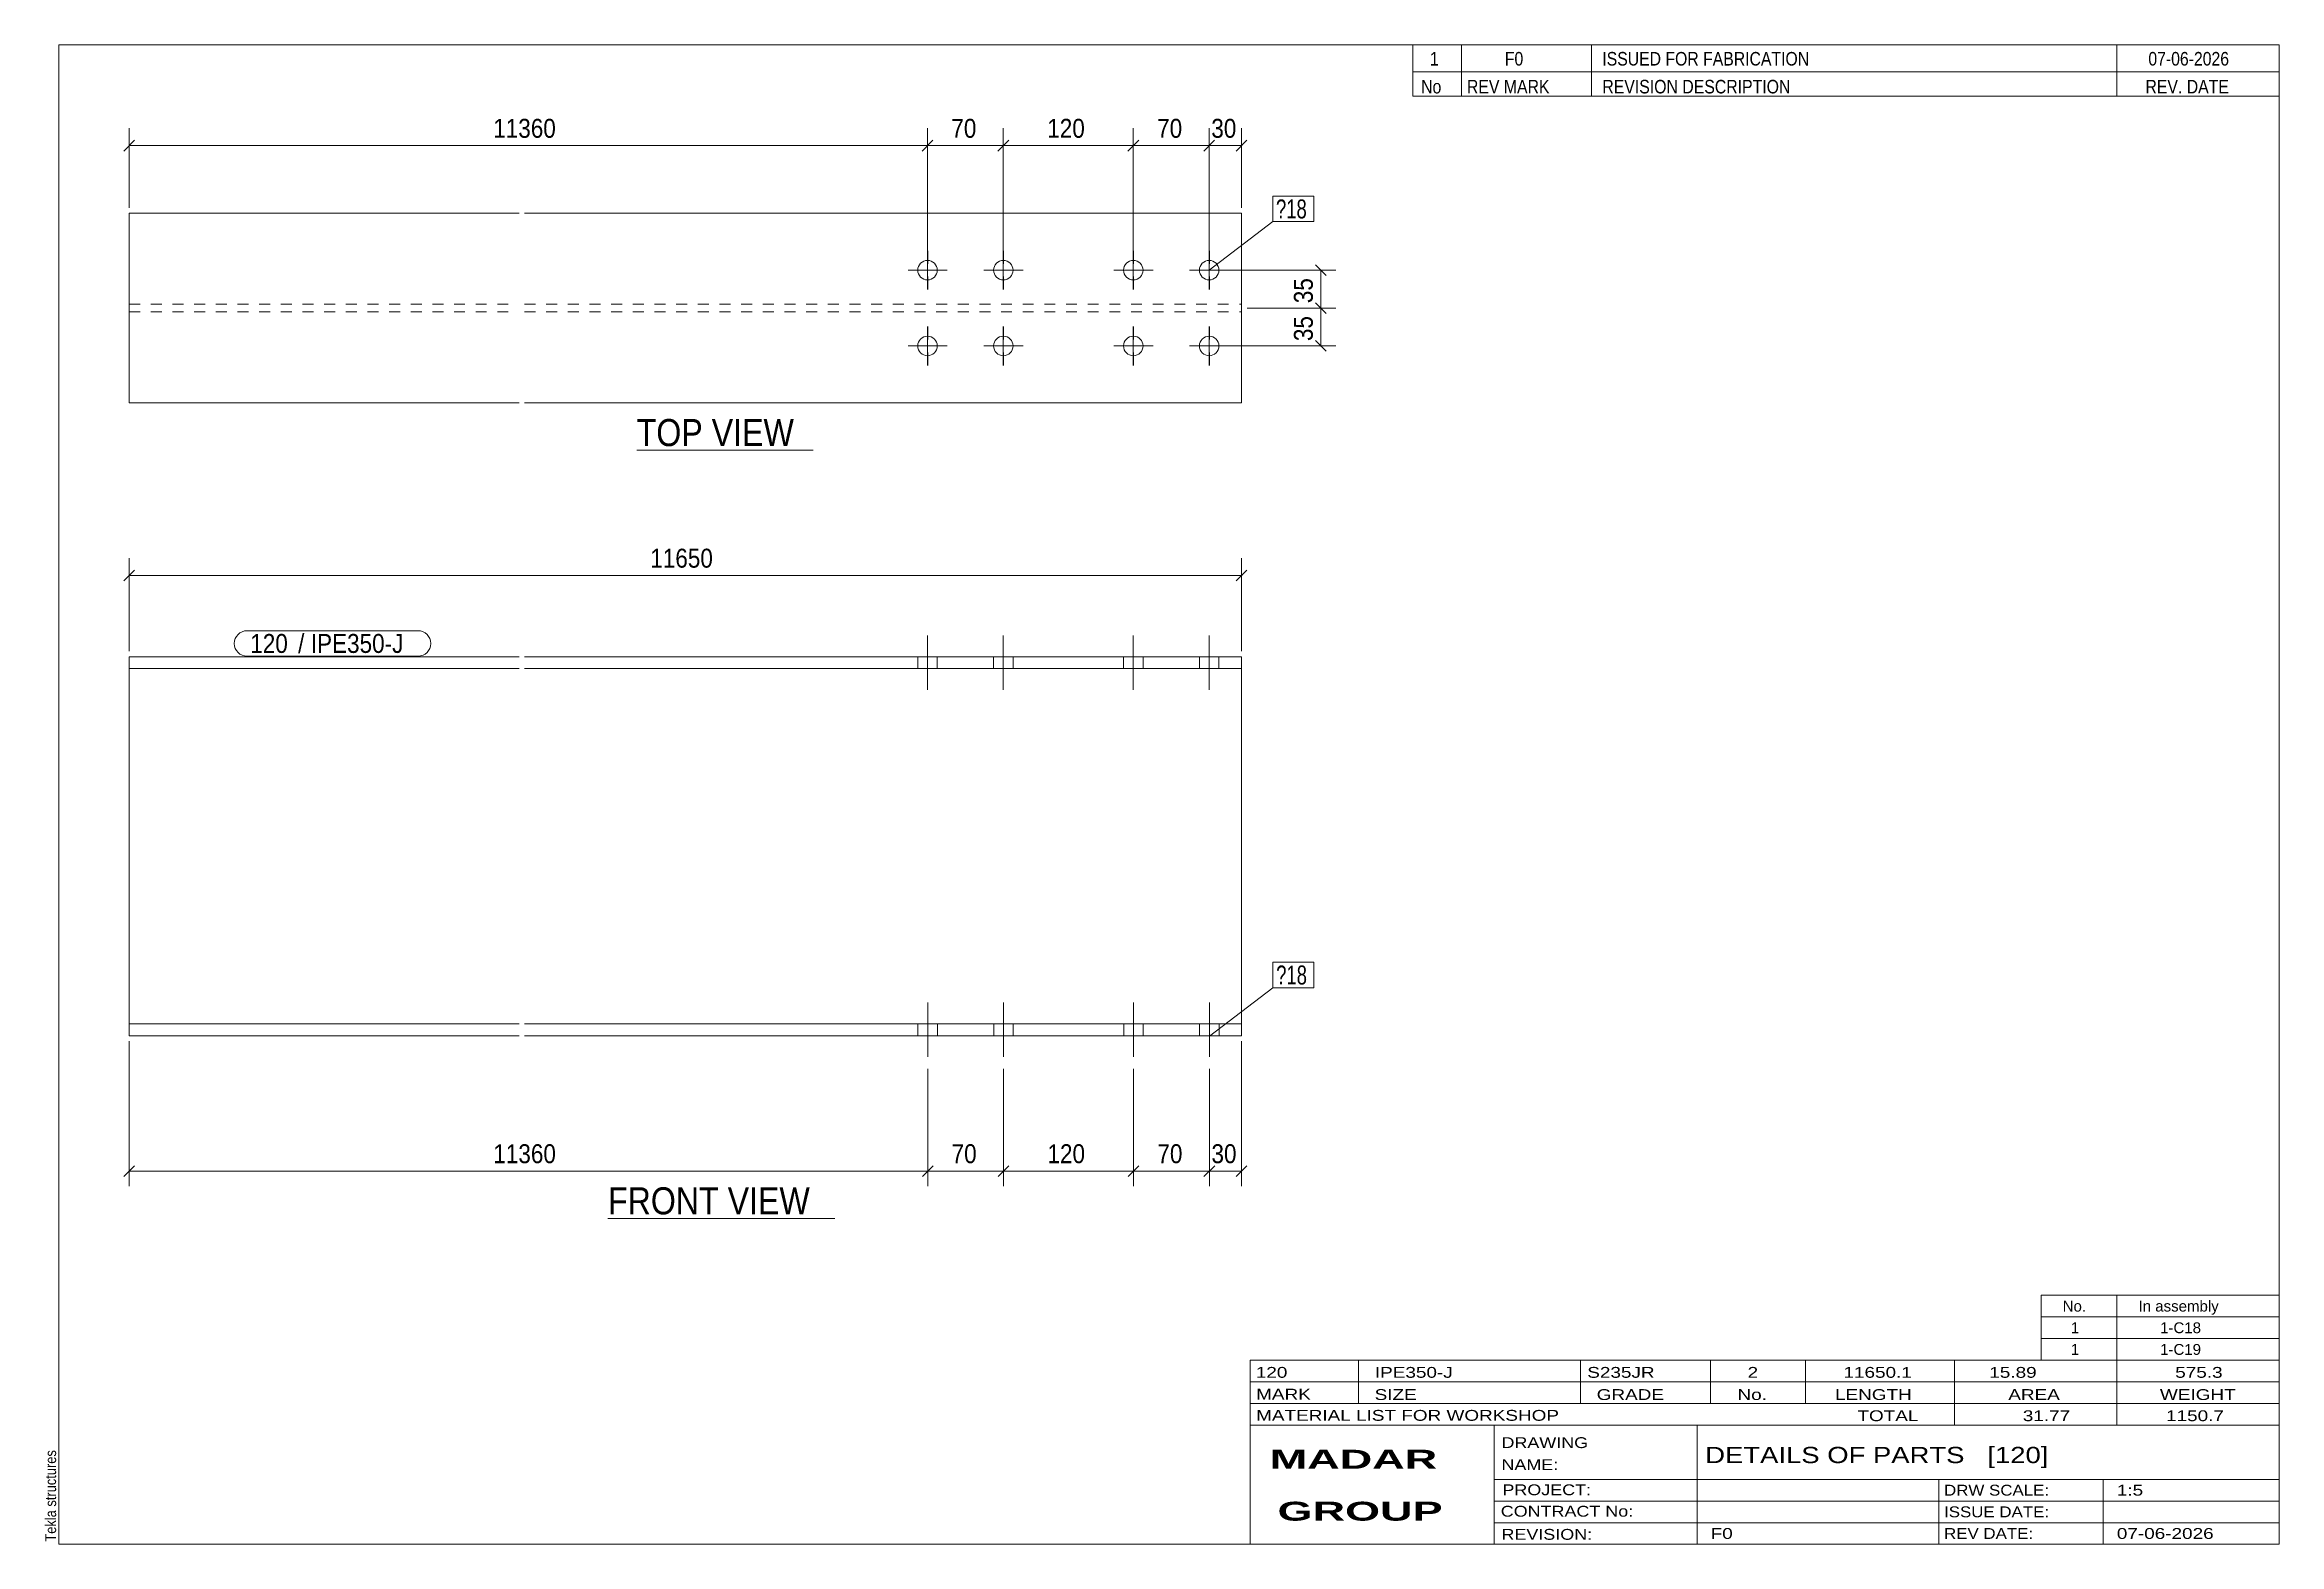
# Model space of a CAD drawing. Header units: millimetres. Extents: x 2 to 415, y 5 to 282.
import ezdxf

# ---------------------------------------------------------------- set-up
doc = ezdxf.new("R2010")
doc.units = ezdxf.units.MM
doc.linetypes.add('XKITLINE00', pattern=[0])
doc.linetypes.add('XKITLINE02', pattern=[4, 2, -2])
for name, color, linetype, lineweight in [('Bolt', 3, 'Continuous', 0), ('BoltMark', 7, 'Continuous', 0), ('Dimensions', 7, 'Continuous', 0), ('DrawingSheet', 5, 'Continuous', 0), ('OtherObjectType', 7, 'Continuous', 0), ('Part', 2, 'Continuous', 0), ('PartMark', 7, 'Continuous', 0)]:
    doc.layers.add(name, color=color, linetype=linetype, lineweight=lineweight)
doc.styles.add('ARIAL', font='ARIAL.TTF')
doc.styles.add('ARIAL_BOLD', font='ARIALBD.TTF')
doc.styles.add('ARIAL_NARROW', font='ARIALN.TTF')

# ---------------------------------------------------------------- blocks, each defined once
blk = doc.blocks.new('*A1')
at = {"layer": 'Bolt', "color": 3, "linetype": 'XKITLINE00', "lineweight": 0}
for p, q in [((165.44, 105.05), (165.44, 95.05)), ((165.44, 105.05), (165.44, 95.05)), ((179.44, 105.05), (179.44, 95.05)), ((179.44, 105.05), (179.44, 95.05)), ((203.44, 105.05), (203.44, 95.05)), ((203.44, 105.05), (203.44, 95.05)), ((217.44, 105.05), (217.44, 95.05)), ((217.44, 105.05), (217.44, 95.05)), ((163.64, 101.15), (163.64, 98.95)), ((163.64, 101.15), (163.64, 98.95)), ((167.24, 101.15), (167.24, 98.95)), ((167.24, 101.15), (167.24, 98.95)), ((177.64, 101.15), (177.64, 98.95)), ((177.64, 101.15), (177.64, 98.95)), ((181.24, 101.15), (181.24, 98.95)), ((181.24, 101.15), (181.24, 98.95)), ((201.64, 101.15), (201.64, 98.95)), ((201.64, 101.15), (201.64, 98.95)), ((205.24, 101.15), (205.24, 98.95)), ((205.24, 101.15), (205.24, 98.95)), ((215.64, 101.15), (215.64, 98.95)), ((215.64, 101.15), (215.64, 98.95)), ((219.24, 101.15), (219.24, 98.95)), ((219.24, 101.15), (219.24, 98.95))]:
    blk.add_line(p, q, dxfattribs=at)
blk = doc.blocks.new('*A2')
at = {"layer": 'Bolt', "color": 3, "linetype": 'XKITLINE00', "lineweight": 0}
for p, q in [((165.4, 162.85), (165.4, 172.85)), ((165.4, 162.85), (165.4, 172.85)), ((179.4, 162.85), (179.4, 172.85)), ((179.4, 162.85), (179.4, 172.85)), ((203.4, 162.85), (203.4, 172.85)), ((203.4, 162.85), (203.4, 172.85)), ((217.4, 162.85), (217.4, 172.85)), ((217.4, 162.85), (217.4, 172.85)), ((163.6, 168.95), (163.6, 166.75)), ((163.6, 168.95), (163.6, 166.75)), ((167.2, 168.95), (167.2, 166.75)), ((167.2, 168.95), (167.2, 166.75)), ((177.6, 168.95), (177.6, 166.75)), ((177.6, 168.95), (177.6, 166.75)), ((181.2, 168.95), (181.2, 166.75)), ((181.2, 168.95), (181.2, 166.75)), ((201.6, 168.95), (201.6, 166.75)), ((201.6, 168.95), (201.6, 166.75)), ((205.2, 168.95), (205.2, 166.75)), ((205.2, 168.95), (205.2, 166.75)), ((215.6, 168.95), (215.6, 166.75)), ((215.6, 168.95), (215.6, 166.75)), ((219.2, 168.95), (219.2, 166.75)), ((219.2, 168.95), (219.2, 166.75))]:
    blk.add_line(p, q, dxfattribs=at)
blk = doc.blocks.new('*A3')
at = {"layer": 'Part', "color": 2, "linetype": 'XKITLINE00', "lineweight": 0}
for p, q in [((18, 98.95), (18, 168.95)), ((18, 168.95), (90, 168.95)), ((90, 166.75), (18, 166.75)), ((91, 168.95), (223.4, 168.95)), ((223.4, 166.75), (91, 166.75)), ((223.4, 168.95), (223.4, 98.95)), ((90, 101.15), (18, 101.15)), ((223.4, 101.15), (91, 101.15)), ((18, 98.95), (90, 98.95)), ((91, 98.95), (223.4, 98.95))]:
    blk.add_line(p, q, dxfattribs=at)
blk = doc.blocks.new('*A4')
at = {"layer": 'Bolt', "color": 3, "linetype": 'XKITLINE00', "lineweight": 0}
for p, q in [((165.44, 243.95), (165.44, 241.55)), ((179.44, 243.95), (179.44, 241.55)), ((203.44, 243.95), (203.44, 241.55)), ((217.44, 243.95), (217.44, 241.55)), ((161.84, 240.35), (164.24, 240.35)), ((169.04, 240.35), (166.64, 240.35)), ((175.84, 240.35), (178.24, 240.35)), ((183.04, 240.35), (180.64, 240.35)), ((199.84, 240.35), (202.24, 240.35)), ((207.04, 240.35), (204.64, 240.35)), ((213.84, 240.35), (216.24, 240.35)), ((221.04, 240.35), (218.64, 240.35)), ((165.44, 236.75), (165.44, 239.15)), ((179.44, 236.75), (179.44, 239.15)), ((203.44, 236.75), (203.44, 239.15)), ((217.44, 236.75), (217.44, 239.15)), ((165.44, 229.95), (165.44, 227.55)), ((179.44, 229.95), (179.44, 227.55)), ((203.44, 229.95), (203.44, 227.55)), ((217.44, 229.95), (217.44, 227.55)), ((161.84, 226.35), (164.24, 226.35)), ((165.44, 222.75), (165.44, 225.15)), ((169.04, 226.35), (166.64, 226.35)), ((175.84, 226.35), (178.24, 226.35)), ((179.44, 222.75), (179.44, 225.15)), ((183.04, 226.35), (180.64, 226.35)), ((199.84, 226.35), (202.24, 226.35)), ((203.44, 222.75), (203.44, 225.15)), ((207.04, 226.35), (204.64, 226.35)), ((213.84, 226.35), (216.24, 226.35)), ((217.44, 222.75), (217.44, 225.15)), ((221.04, 226.35), (218.64, 226.35))]:
    blk.add_line(p, q, dxfattribs=at)
blk = doc.blocks.new('*A5')
at = {"layer": 'Bolt', "color": 3, "linetype": 'XKITLINE00', "lineweight": 0}
for p, q in [((165.4, 243.95), (165.4, 236.75)), ((179.4, 243.95), (179.4, 236.75)), ((203.4, 243.95), (203.4, 236.75)), ((217.4, 243.95), (217.4, 236.75)), ((161.8, 240.35), (169, 240.35)), ((175.8, 240.35), (183, 240.35)), ((199.8, 240.35), (207, 240.35)), ((213.8, 240.35), (221, 240.35)), ((165.4, 229.95), (165.4, 222.75)), ((179.4, 229.95), (179.4, 222.75)), ((203.4, 229.95), (203.4, 222.75)), ((217.4, 229.95), (217.4, 222.75)), ((161.8, 226.35), (169, 226.35)), ((175.8, 226.35), (183, 226.35)), ((199.8, 226.35), (207, 226.35)), ((213.8, 226.35), (221, 226.35))]:
    blk.add_line(p, q, dxfattribs=at)
for centre in [(165.4, 240.35), (179.4, 240.35), (203.4, 240.35), (217.4, 240.35), (165.4, 226.35), (179.4, 226.35), (203.4, 226.35), (217.4, 226.35)]:
    blk.add_circle(centre, 1.8, dxfattribs=at)
blk = doc.blocks.new('*A6')
at = {"layer": 'Part', "color": 2, "linetype": 'XKITLINE00', "lineweight": 0}
for p, q in [((18, 250.85), (18, 215.85)), ((18, 250.85), (90, 250.85)), ((91, 250.85), (223.4, 250.85)), ((223.4, 215.85), (223.4, 250.85)), ((18, 215.85), (90, 215.85)), ((91, 215.85), (223.4, 215.85))]:
    blk.add_line(p, q, dxfattribs=at)
at = {"layer": 'Part', "color": 7, "linetype": 'XKITLINE02', "lineweight": 0}
for p, q in [((18, 234.05), (90, 234.05)), ((18, 232.65), (90, 232.65)), ((91, 234.05), (223.4, 234.05)), ((91, 232.65), (223.4, 232.65))]:
    blk.add_line(p, q, dxfattribs=at)
blk = doc.blocks.new('*A7')
at = {"layer": 'DrawingSheet', "color": 5, "linetype": 'XKITLINE00', "lineweight": 0}
for p, q in [((415, 282), (5, 282)), ((5, 282), (5, 5)), ((415, 5), (415, 282)), ((5, 5), (415, 5))]:
    blk.add_line(p, q, dxfattribs=at)
at = {"layer": 'DrawingSheet', "color": 5, "style": 'ARIAL', "width": 0.85}
blk.add_text('Tekla structures', height=2, rotation=90, dxfattribs=at).set_placement((4.5, 5.5))
blk = doc.blocks.new('*A8')
at = {"layer": 'OtherObjectType', "color": 7, "linetype": 'XKITLINE00', "lineweight": 0}
for p, q in [((371, 51), (415, 51)), ((371, 47), (371, 51)), ((385, 47), (385, 51)), ((415, 47), (415, 51)), ((371, 47), (415, 47)), ((371, 43), (371, 47)), ((385, 43), (385, 47)), ((415, 43), (415, 47)), ((371, 43), (415, 43)), ((371, 39), (371, 43)), ((385, 39), (385, 43)), ((415, 39), (415, 43)), ((371, 39), (415, 39))]:
    blk.add_line(p, q, dxfattribs=at)
at = {"layer": 'OtherObjectType', "color": 7, "style": 'ARIAL_NARROW', "width": 1.211571}
for s, p in [('No.', (375, 48)), ('In assembly', (389, 48)), ('1', (376.5, 44)), ('1-C18', (392.99, 44)), ('1', (376.5, 40)), ('1-C19', (392.99, 40))]:
    blk.add_text(s, height=2, dxfattribs=at).set_placement(p)
blk = doc.blocks.new('*A9')
at = {"layer": 'OtherObjectType', "color": 7, "linetype": 'XKITLINE00', "lineweight": 0}
for p, q in [((255, 282), (415, 282)), ((415, 282), (255, 282)), ((255, 282), (255, 277)), ((264, 282), (264, 277)), ((288, 282), (288, 277)), ((385, 282), (385, 277)), ((415, 282), (415, 277)), ((255, 277), (415, 277)), ((255, 277), (255, 272.5)), ((255, 277), (415, 277)), ((264, 277), (264, 272.5)), ((288, 277), (288, 272.5)), ((385, 277), (385, 272.5)), ((415, 277), (415, 272.5)), ((415, 272.5), (255, 272.5))]:
    blk.add_line(p, q, dxfattribs=at)
at = {"layer": 'OtherObjectType', "color": 7, "style": 'ARIAL_NARROW'}
for s, width, p in [('1', 1.017001, (258.16, 278.15)), ('F0', 1.017001, (272, 278.15)), ('ISSUED FOR FABRICATION', 1.017001, (290, 278.15)), ('07-06-2026', 1.017001, (390.82, 278.15)), ('No', 1.02, (256.54, 273)), ('REV MARK', 1.02, (265, 273)), ('REVISION DESCRIPTION', 1.02, (290, 273)), ('REV. DATE', 1.02, (390.28, 273))]:
    blk.add_text(s, height=2.5, dxfattribs=dict(at, width=width)).set_placement(p)
blk = doc.blocks.new('*A10')
at = {"layer": 'OtherObjectType', "color": 7, "linetype": 'XKITLINE00', "lineweight": 0}
for p, q in [((225, 39), (415, 39)), ((225, 39), (225, 35)), ((225, 39), (415, 39)), ((245, 35), (245, 39)), ((286, 35), (286, 39)), ((310, 35), (310, 39)), ((327.5, 35), (327.5, 39)), ((355, 35), (355, 39)), ((385, 35), (385, 39)), ((415, 35), (415, 39)), ((225, 35), (415, 35)), ((225, 35), (225, 5)), ((225, 35), (415, 35)), ((245, 31), (245, 35)), ((286, 31), (286, 35)), ((310, 31), (310, 35)), ((327.5, 31), (327.5, 35)), ((355, 31), (355, 35)), ((385, 31), (385, 35)), ((415, 31), (415, 35)), ((225, 31), (415, 31)), ((355, 27), (355, 31)), ((385, 27), (385, 31)), ((415, 27), (415, 31)), ((225, 27), (415, 27)), ((270, 21), (270, 27)), ((307.5, 17), (307.5, 27)), ((415, 21), (415, 27)), ((270, 21), (270, 5)), ((415, 17), (415, 21)), ((270, 17), (415, 17)), ((307.5, 5), (307.5, 17)), ((352.16, 13), (352.16, 17)), ((382.5, 5), (382.5, 17)), ((415, 13), (415, 17)), ((270, 13), (415, 13)), ((352.16, 5), (352.16, 13)), ((415, 9), (415, 13)), ((270, 9), (415, 9)), ((415, 5), (415, 9)), ((225, 5), (415, 5)), ((262.5, 5), (415, 5))]:
    blk.add_line(p, q, dxfattribs=at)
at = {"layer": 'OtherObjectType', "color": 7, "style": 'ARIAL_NARROW'}
for s, height, width, p in [('120', 2, 1.525501, (226.01, 35.76)), ('IPE350-J', 2, 1.525501, (248, 35.76)), ('S235JR', 2, 1.525501, (287.22, 35.76)), ('2', 2, 1.525501, (316.82, 35.76)), ('11650.1', 2, 1.525501, (334.52, 35.76)), ('15.89', 2, 1.525501, (361.45, 35.76)), ('575.3', 2, 1.525501, (395.78, 35.76)), ('MARK', 2, 1.525501, (226.08, 31.73)), ('SIZE', 2, 1.525501, (247.96, 31.66)), ('GRADE', 2, 1.525501, (288.96, 31.66)), ('No.', 2, 1.525501, (314.96, 31.66)), ('LENGTH', 2, 1.525501, (332.96, 31.66)), ('AREA', 2, 1.525501, (364.96, 31.66)), ('WEIGHT', 2, 1.525501, (392.96, 31.66)), ('MATERIAL LIST FOR WORKSHOP', 2, 1.525501, (226.08, 27.82)), ('TOTAL', 2, 1.525501, (337.1, 27.75)), ('31.77', 2, 1.525501, (367.64, 27.75)), ('1150.7', 2, 1.525501, (394.09, 27.75)), ('DRAWING', 2, 1.445, (271.38, 22.78)), ('NAME:', 2, 1.445, (271.38, 18.72)), ('DETAILS OF PARTS   [120]', 3, 1.474651, (309, 20)), ('PROJECT:', 2, 1.445, (271.55, 14.07)), ('DRW SCALE:', 2, 1.36, (353.1, 14)), ('1:5', 2, 1.525501, (385, 14)), ('CONTRACT No:', 2, 1.445, (271.25, 10.11)), ('ISSUE DATE:', 2, 1.36, (353.1, 10)), ('REVISION:', 2, 1.445, (271.38, 5.84)), ('F0', 2, 1.525501, (310, 6)), ('REV DATE:', 2, 1.36, (353.1, 6)), ('07-06-2026', 2, 1.525501, (385, 6))]:
    blk.add_text(s, height=height, dxfattribs=dict(at, width=width)).set_placement(p)
at = {"layer": 'OtherObjectType', "color": 1, "style": 'ARIAL_BOLD', "width": 1.7}
for s, p in [('MADAR ', (228.58, 18.97)), ('GROUP', (230.03, 9.37))]:
    blk.add_text(s, height=3.5, dxfattribs=at).set_placement(p)
blk = doc.blocks.new('*A11')
at = {"layer": 'Dimensions', "color": 7, "linetype": 'XKITLINE00', "lineweight": 0}
for p, q in [((18, 169.95), (18, 187.15)), ((223.4, 169.95), (223.4, 187.15)), ((18.99, 184.94), (17.01, 182.96)), ((18, 183.95), (223.4, 183.95)), ((224.39, 184.94), (222.41, 182.96))]:
    blk.add_line(p, q, dxfattribs=at)
at = {"layer": 'Dimensions', "color": 3}
for p in [(18, 183.95), (223.4, 183.95)]:
    blk.add_point(p, dxfattribs=at)
at = {"layer": 'Dimensions', "color": 3, "style": 'ARIAL', "width": 0.85}
blk.add_text('11650', height=3.5, dxfattribs=at).set_placement((114.21, 185.4))
blk = doc.blocks.new('*A12')
at = {"layer": 'Dimensions', "color": 7, "linetype": 'XKITLINE00', "lineweight": 0}
for p, q in [((18, 97.95), (18, 71.15)), ((165.44, 92.85), (165.44, 71.15)), ((18.99, 74.94), (17.01, 72.96)), ((166.43, 74.94), (164.45, 72.96)), ((18, 73.95), (165.44, 73.95))]:
    blk.add_line(p, q, dxfattribs=at)
at = {"layer": 'Dimensions', "color": 3}
for p in [(18, 73.95), (165.44, 73.95)]:
    blk.add_point(p, dxfattribs=at)
at = {"layer": 'Dimensions', "color": 3, "style": 'ARIAL', "width": 0.85}
blk.add_text('11360', height=3.5, dxfattribs=at).set_placement((85.23, 75.4))
blk = doc.blocks.new('*A13')
at = {"layer": 'Dimensions', "color": 7, "linetype": 'XKITLINE00', "lineweight": 0}
for p, q in [((165.44, 92.85), (165.44, 71.15)), ((179.44, 92.85), (179.44, 71.15)), ((166.43, 74.94), (164.45, 72.96)), ((180.43, 74.94), (178.45, 72.96)), ((165.44, 73.95), (179.44, 73.95))]:
    blk.add_line(p, q, dxfattribs=at)
at = {"layer": 'Dimensions', "color": 3}
for p in [(165.44, 73.95), (179.44, 73.95)]:
    blk.add_point(p, dxfattribs=at)
at = {"layer": 'Dimensions', "color": 3, "style": 'ARIAL', "width": 0.85}
blk.add_text('70', height=3.5, dxfattribs=at).set_placement((169.85, 75.4))
blk = doc.blocks.new('*A14')
at = {"layer": 'Dimensions', "color": 7, "linetype": 'XKITLINE00', "lineweight": 0}
for p, q in [((179.44, 92.85), (179.44, 71.15)), ((203.44, 92.85), (203.44, 71.15)), ((180.43, 74.94), (178.45, 72.96)), ((204.43, 74.94), (202.45, 72.96)), ((179.44, 73.95), (203.44, 73.95))]:
    blk.add_line(p, q, dxfattribs=at)
at = {"layer": 'Dimensions', "color": 3}
for p in [(179.44, 73.95), (203.44, 73.95)]:
    blk.add_point(p, dxfattribs=at)
at = {"layer": 'Dimensions', "color": 3, "style": 'ARIAL', "width": 0.85}
blk.add_text('120', height=3.5, dxfattribs=at).set_placement((187.55, 75.4))
blk = doc.blocks.new('*A15')
at = {"layer": 'Dimensions', "color": 7, "linetype": 'XKITLINE00', "lineweight": 0}
for p, q in [((203.44, 92.85), (203.44, 71.15)), ((217.44, 92.85), (217.44, 71.15)), ((204.43, 74.94), (202.45, 72.96)), ((218.43, 74.94), (216.45, 72.96)), ((203.44, 73.95), (217.44, 73.95))]:
    blk.add_line(p, q, dxfattribs=at)
at = {"layer": 'Dimensions', "color": 3}
for p in [(203.44, 73.95), (217.44, 73.95)]:
    blk.add_point(p, dxfattribs=at)
at = {"layer": 'Dimensions', "color": 3, "style": 'ARIAL', "width": 0.85}
blk.add_text('70', height=3.5, dxfattribs=at).set_placement((207.85, 75.4))
blk = doc.blocks.new('*A16')
at = {"layer": 'Dimensions', "color": 7, "linetype": 'XKITLINE00', "lineweight": 0}
for p, q in [((223.4, 97.95), (223.4, 71.15)), ((217.44, 92.85), (217.44, 71.15)), ((218.43, 74.94), (216.45, 72.96)), ((224.39, 74.94), (222.41, 72.96)), ((217.44, 73.95), (223.4, 73.95))]:
    blk.add_line(p, q, dxfattribs=at)
at = {"layer": 'Dimensions', "color": 3}
for p in [(217.44, 73.95), (223.4, 73.95)]:
    blk.add_point(p, dxfattribs=at)
at = {"layer": 'Dimensions', "color": 3, "style": 'ARIAL', "width": 0.85}
blk.add_text('30', height=3.5, dxfattribs=at).set_placement((217.83, 75.4))
blk = doc.blocks.new('*A17')
at = {"layer": 'BoltMark', "color": 7, "linetype": 'XKITLINE00', "lineweight": 0}
for p, q in [((229.18, 112.51), (236.76, 112.51)), ((229.18, 107.81), (229.18, 112.51)), ((236.76, 107.81), (236.76, 112.51)), ((217.44, 98.85), (229.18, 107.81)), ((229.18, 107.81), (236.76, 107.81))]:
    blk.add_line(p, q, dxfattribs=at)
at = {"layer": 'BoltMark', "color": 3, "style": 'ARIAL_NARROW', "width": 0.85}
blk.add_text('?18', height=3.5, dxfattribs=at).set_placement((229.78, 108.41))
blk = doc.blocks.new('*A18')
at = {"layer": 'PartMark', "color": 7, "linetype": 'XKITLINE00', "lineweight": 0}
for p, q in [((39.75, 173.75), (71.34, 173.75)), ((39.75, 169.05), (71.34, 169.05))]:
    blk.add_line(p, q, dxfattribs=at)
for centre, start, end in [((39.75, 171.4), 90, 270), ((71.34, 171.4), 270, 90)]:
    blk.add_arc(centre, 2.35, start, end, dxfattribs=at)
at = {"layer": 'PartMark', "color": 3, "style": 'ARIAL', "width": 0.85}
for s, p in [('/', (49.19, 169.65)), ('IPE350-J', (51.53, 169.65))]:
    blk.add_text(s, height=3.5, dxfattribs=at).set_placement(p)
at = {"layer": 'PartMark', "color": 1, "style": 'ARIAL', "width": 0.85}
blk.add_text('120', height=3.5, dxfattribs=at).set_placement((40.35, 169.65))
blk = doc.blocks.new('*A19')
at = {"layer": 'OtherObjectType', "color": 7, "linetype": 'XKITLINE00', "lineweight": 0}
blk.add_line((106.4, 65.2), (148.26, 65.2), dxfattribs=at)
at = {"layer": 'OtherObjectType', "color": 3, "style": 'ARIAL', "width": 0.85}
blk.add_text('FRONT VIEW', height=5, dxfattribs=at).set_placement((106.4, 65.95))
blk = doc.blocks.new('*A20')
at = {"layer": 'Dimensions', "color": 7, "linetype": 'XKITLINE00', "lineweight": 0}
for p, q in [((224.4, 233.35), (240.8, 233.35)), ((237.01, 234.34), (238.99, 232.36)), ((238, 226.35), (238, 233.35)), ((237.01, 227.34), (238.99, 225.36)), ((218.44, 226.35), (240.8, 226.35))]:
    blk.add_line(p, q, dxfattribs=at)
at = {"layer": 'Dimensions', "color": 3}
for p in [(238, 233.35), (238, 226.35)]:
    blk.add_point(p, dxfattribs=at)
at = {"layer": 'Dimensions', "color": 3, "style": 'ARIAL', "width": 0.85}
blk.add_text('35', height=3.5, rotation=90.0002, dxfattribs=at).set_placement((236.55, 227.25))
blk = doc.blocks.new('*A21')
at = {"layer": 'Dimensions', "color": 7, "linetype": 'XKITLINE00', "lineweight": 0}
for p, q in [((218.44, 240.35), (240.8, 240.35)), ((237.01, 241.34), (238.99, 239.36)), ((238, 233.35), (238, 240.35)), ((224.4, 233.35), (240.8, 233.35)), ((237.01, 234.34), (238.99, 232.36))]:
    blk.add_line(p, q, dxfattribs=at)
at = {"layer": 'Dimensions', "color": 3}
for p in [(238, 240.35), (238, 233.35)]:
    blk.add_point(p, dxfattribs=at)
at = {"layer": 'Dimensions', "color": 3, "style": 'ARIAL', "width": 0.85}
blk.add_text('35', height=3.5, rotation=90.0002, dxfattribs=at).set_placement((236.55, 234.25))
blk = doc.blocks.new('*A22')
at = {"layer": 'Dimensions', "color": 7, "linetype": 'XKITLINE00', "lineweight": 0}
for p, q in [((18.99, 264.34), (17.01, 262.36)), ((18, 251.85), (18, 266.55)), ((166.39, 264.34), (164.41, 262.36)), ((165.4, 241.35), (165.4, 266.55)), ((18, 263.35), (165.4, 263.35))]:
    blk.add_line(p, q, dxfattribs=at)
at = {"layer": 'Dimensions', "color": 3}
for p in [(18, 263.35), (165.4, 263.35)]:
    blk.add_point(p, dxfattribs=at)
at = {"layer": 'Dimensions', "color": 3, "style": 'ARIAL', "width": 0.85}
blk.add_text('11360', height=3.5, dxfattribs=at).set_placement((85.21, 264.8))
blk = doc.blocks.new('*A23')
at = {"layer": 'Dimensions', "color": 7, "linetype": 'XKITLINE00', "lineweight": 0}
for p, q in [((166.39, 264.34), (164.41, 262.36)), ((165.4, 241.35), (165.4, 266.55)), ((180.39, 264.34), (178.41, 262.36)), ((179.4, 241.35), (179.4, 266.55)), ((165.4, 263.35), (179.4, 263.35))]:
    blk.add_line(p, q, dxfattribs=at)
at = {"layer": 'Dimensions', "color": 3}
for p in [(165.4, 263.35), (179.4, 263.35)]:
    blk.add_point(p, dxfattribs=at)
at = {"layer": 'Dimensions', "color": 3, "style": 'ARIAL', "width": 0.85}
blk.add_text('70', height=3.5, dxfattribs=at).set_placement((169.8, 264.8))
blk = doc.blocks.new('*A24')
at = {"layer": 'Dimensions', "color": 7, "linetype": 'XKITLINE00', "lineweight": 0}
for p, q in [((180.39, 264.34), (178.41, 262.36)), ((179.4, 241.35), (179.4, 266.55)), ((204.39, 264.34), (202.41, 262.36)), ((203.4, 241.35), (203.4, 266.55)), ((179.4, 263.35), (203.4, 263.35))]:
    blk.add_line(p, q, dxfattribs=at)
at = {"layer": 'Dimensions', "color": 3}
for p in [(179.4, 263.35), (203.4, 263.35)]:
    blk.add_point(p, dxfattribs=at)
at = {"layer": 'Dimensions', "color": 3, "style": 'ARIAL', "width": 0.85}
blk.add_text('120', height=3.5, dxfattribs=at).set_placement((187.51, 264.8))
blk = doc.blocks.new('*A25')
at = {"layer": 'Dimensions', "color": 7, "linetype": 'XKITLINE00', "lineweight": 0}
for p, q in [((204.39, 264.34), (202.41, 262.36)), ((203.4, 241.35), (203.4, 266.55)), ((218.39, 264.34), (216.41, 262.36)), ((217.4, 241.35), (217.4, 266.55)), ((203.4, 263.35), (217.4, 263.35))]:
    blk.add_line(p, q, dxfattribs=at)
at = {"layer": 'Dimensions', "color": 3}
for p in [(203.4, 263.35), (217.4, 263.35)]:
    blk.add_point(p, dxfattribs=at)
at = {"layer": 'Dimensions', "color": 3, "style": 'ARIAL', "width": 0.85}
blk.add_text('70', height=3.5, dxfattribs=at).set_placement((207.8, 264.8))
blk = doc.blocks.new('*A26')
at = {"layer": 'Dimensions', "color": 7, "linetype": 'XKITLINE00', "lineweight": 0}
for p, q in [((218.39, 264.34), (216.41, 262.36)), ((217.4, 241.35), (217.4, 266.55)), ((224.39, 264.34), (222.41, 262.36)), ((223.4, 251.85), (223.4, 266.55)), ((217.4, 263.35), (223.4, 263.35))]:
    blk.add_line(p, q, dxfattribs=at)
at = {"layer": 'Dimensions', "color": 3}
for p in [(217.4, 263.35), (223.4, 263.35)]:
    blk.add_point(p, dxfattribs=at)
at = {"layer": 'Dimensions', "color": 3, "style": 'ARIAL', "width": 0.85}
blk.add_text('30', height=3.5, dxfattribs=at).set_placement((217.8, 264.8))
blk = doc.blocks.new('*A27')
at = {"layer": 'BoltMark', "color": 7, "linetype": 'XKITLINE00', "lineweight": 0}
for p, q in [((229.14, 254.01), (236.72, 254.01)), ((229.14, 249.31), (229.14, 254.01)), ((236.72, 249.31), (236.72, 254.01)), ((217.4, 240.35), (229.14, 249.31)), ((229.14, 249.31), (236.72, 249.31))]:
    blk.add_line(p, q, dxfattribs=at)
at = {"layer": 'BoltMark', "color": 3, "style": 'ARIAL_NARROW', "width": 0.85}
blk.add_text('?18', height=3.5, dxfattribs=at).set_placement((229.74, 249.91))
blk = doc.blocks.new('*A28')
at = {"layer": 'OtherObjectType', "color": 7, "linetype": 'XKITLINE00', "lineweight": 0}
blk.add_line((111.7, 207.1), (144.3, 207.1), dxfattribs=at)
at = {"layer": 'OtherObjectType', "color": 3, "style": 'ARIAL', "width": 0.85}
blk.add_text('TOP VIEW', height=5, dxfattribs=at).set_placement((111.7, 207.85))

msp = doc.modelspace()

# ---------------------------------------------------------------- block references
at = {"lineweight": 0}
for name in ['*A7', '*A9', '*A22', '*A23', '*A24', '*A25', '*A26', '*A27', '*A6', '*A5', '*A4', '*A21', '*A20', '*A28', '*A11', '*A18', '*A2', '*A3', '*A17', '*A1', '*A12', '*A16', '*A13', '*A14', '*A15', '*A19', '*A8', '*A10']:
    msp.add_blockref(name, (0, 0), dxfattribs=at)

doc.saveas('drawing.dxf')
